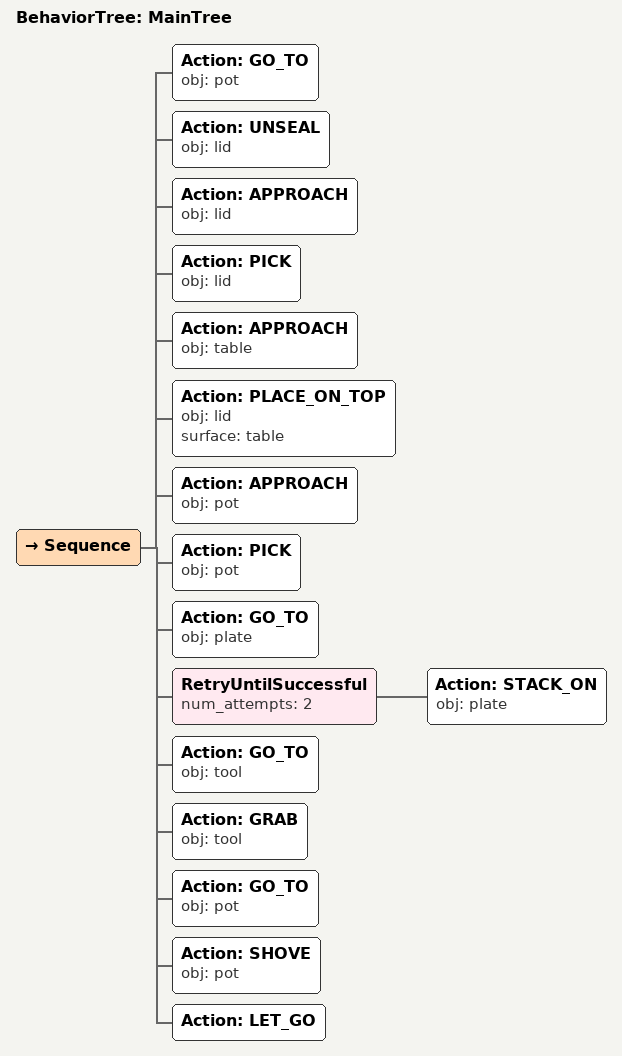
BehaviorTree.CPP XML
<root main_tree_to_execute="MainTree">
  <BehaviorTree ID="MainTree">
    <Sequence>
      <!-- Go to pot -->
      <Action ID="GO_TO" obj="pot" />
      <!-- Unseal lid -->
      <Action ID="UNSEAL" obj="lid" />
      <!-- Approach lid -->
      <Action ID="APPROACH" obj="lid" />
      <!-- Pick lid -->
      <Action ID="PICK" obj="lid" />
      <!-- Approach table -->
      <Action ID="APPROACH" obj="table" />
      <!-- Place lid on table -->
      <Action ID="PLACE_ON_TOP" obj="lid" surface="table" />
      <!-- Approach pot -->
      <Action ID="APPROACH" obj="pot" />
      <!-- Pick pot -->
      <Action ID="PICK" obj="pot" />
      <!-- Go to plate -->
      <Action ID="GO_TO" obj="plate" />
      <!-- Retry PLACE_ON_TOP plate up to 2 attempts -->
      <RetryUntilSuccessful num_attempts="2">
        <!-- Place on plate -->
        <Action ID="STACK_ON" obj="plate" />
      </RetryUntilSuccessful>
      <!-- Stack on plate -->
      <Action ID="GO_TO" obj="tool" />
      <!-- Go to tool -->
      <Action ID="GRAB" obj="tool" />
      <!-- Grab tool -->
      <Action ID="GO_TO" obj="pot" />
      <!-- Go to pot -->
      <Action ID="SHOVE" obj="pot" />
      <!-- Shove pot -->
      <Action ID="LET_GO" />
    </Sequence>
  </BehaviorTree>
</root>
